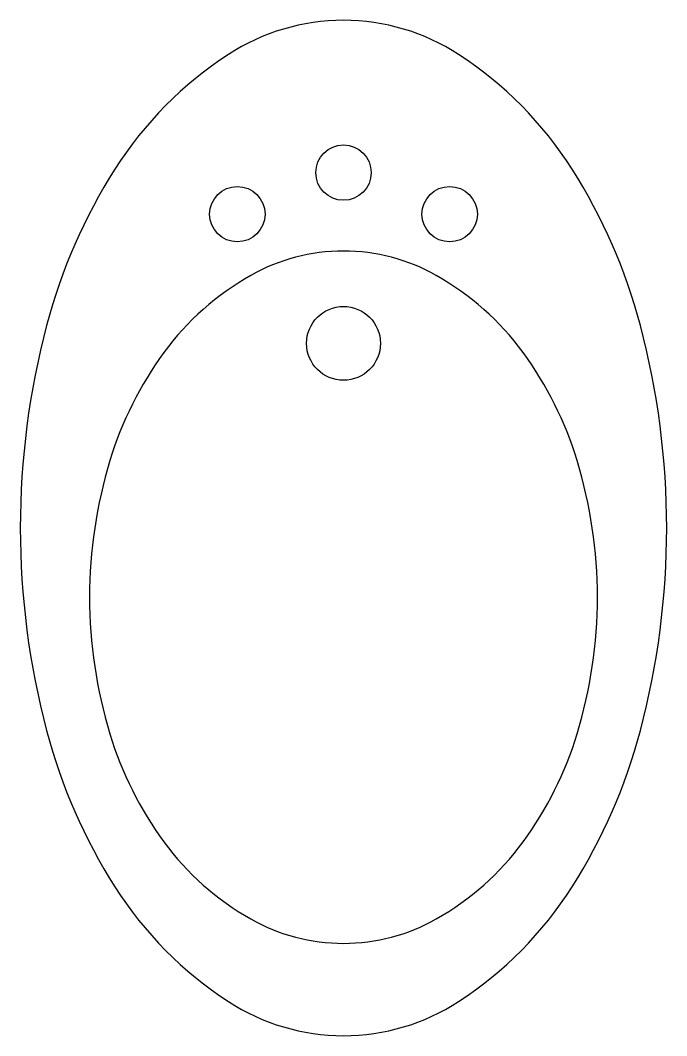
# Model space of a CAD drawing. Extents: x -0.175 to 0.175, y -0.55 to 0.
import ezdxf

# ---------------------------------------------------------------- set-up
doc = ezdxf.new("R2010")
doc.units = 0
doc.layers.add('SN', color=7, linetype='CONTINUOUS')

msp = doc.modelspace()

# ---------------------------------------------------------------- linework, layer by layer
at = {"layer": 'SN', "color": 0}
for points in [[(0, -0.55, 0.145262), (0.06233, -0.5315, 0.107171), (0.12374, -0.46945, 0.077404), (0.16078, -0.38477, 0.064521), (0.175, -0.275, 0.064521), (0.16078, -0.16523, 0.077404), (0.12374, -0.08055, 0.107171), (0.06233, -0.0185, 0.145262), (0, 0, 0.145262), (-0.06233, -0.0185, 0.107171), (-0.12374, -0.08055, 0.077404), (-0.16078, -0.16523, 0.064521), (-0.175, -0.275, 0.064521), (-0.16078, -0.38477, 0.077404), (-0.12374, -0.46945, 0.107171), (-0.06233, -0.5315, 0.145262)], [(0, -0.5, 0.129253), (0.05026, -0.48679, 0.10637), (0.09723, -0.44508, 0.084664), (0.1265, -0.38656, 0.073859), (0.1375, -0.3125, 0.073859), (0.1265, -0.23844, 0.084664), (0.09723, -0.17992, 0.10637), (0.05026, -0.13821, 0.129253), (0, -0.125, 0.129253), (-0.05026, -0.13821, 0.10637), (-0.09723, -0.17992, 0.084664), (-0.1265, -0.23844, 0.073859), (-0.1375, -0.3125, 0.073859), (-0.1265, -0.38656, 0.084664), (-0.09723, -0.44508, 0.10637), (-0.05026, -0.48679, 0.129253)]]:
    msp.add_lwpolyline(points, format="xyb", close=True, dxfattribs=at)
for centre, radius in [((0, -0.0825), 0.015), ((-0.0575, -0.105), 0.015), ((0.0575, -0.105), 0.015), ((0, -0.175), 0.02)]:
    msp.add_circle(centre, radius, dxfattribs=at)

doc.saveas('drawing.dxf')
